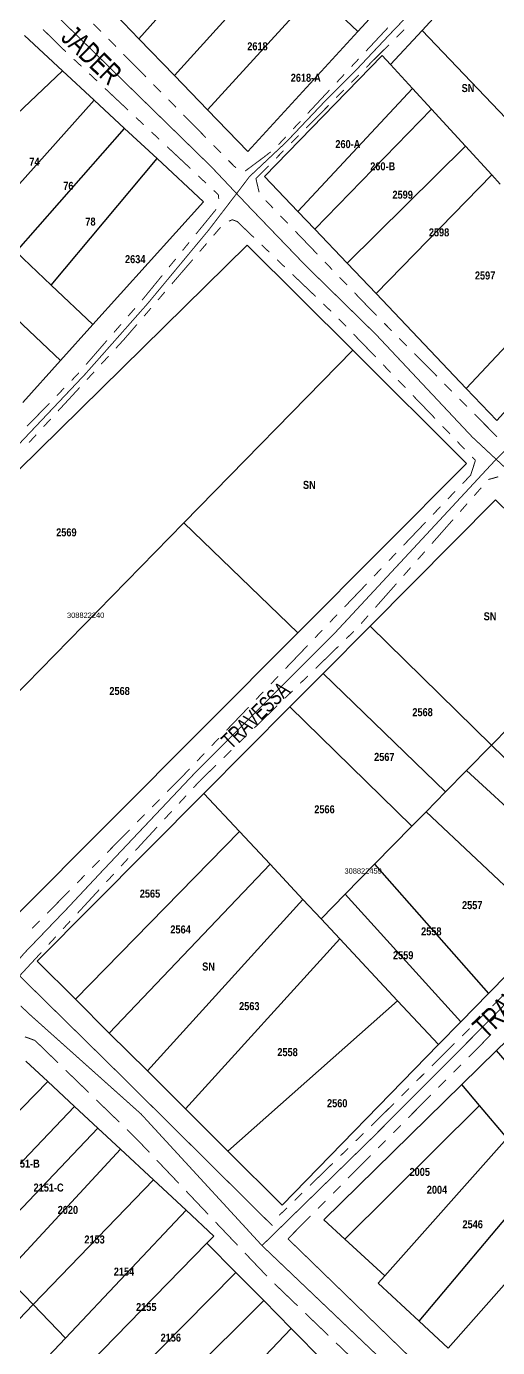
# Model space of a CAD drawing. Extents: x 204296 to 206006, y 4860262 to 4862155.
# Drawn here: x 205428.5 to 205516.9, y 4861076.1 to 4861323.7 of the extents above; entities that cross this region are included whole.
import ezdxf
from ezdxf.enums import TextEntityAlignment as Align

# ---------------------------------------------------------------- set-up
doc = ezdxf.new("R2010")
doc.units = 0
doc.header["$LTSCALE"] = 1.5
doc.header["$MEASUREMENT"] = 0
doc.linetypes.add('TRACO_25', pattern=[8, 3, -1, 1, -1, 1, -1])
for name, color, linetype in [('CD-MALHA-LOTES', 40, 'CONTINUOUS'), ('CD_TXT_QUADRA', 7, 'CONTINUOUS'), ('RU-QUADRAS', 6, 'CONTINUOUS'), ('SV-EIXO-RUA-N-PAV', 6, 'CONTINUOUS'), ('SV-EIXO-RUA-PAV', 20, 'CONTINUOUS'), ('SV-RUA-NAO-PAV-S-GUIA-C-GUIA', 7, 'CONTINUOUS'), ('SV-RUA-PAVIM-S-GUIA-C-GUIA', 7, 'CONTINUOUS'), ('SV-TXT-RUA-N-PAV-S-GUIA-C-GUIA', 7, 'CONTINUOUS'), ('Th_NmrPot', 1, 'CONTINUOUS')]:
    doc.layers.add(name, color=color, linetype=linetype)
doc.styles.add('ARIAL', font='ARIAL.TTF')
doc.styles.add('MONOTXT', font='ARIAL.TTF', dxfattribs={"height": 0.2})
doc.styles.get("Standard").update_dxf_attribs({"font": 'swisscbo.ttf'})

msp = doc.modelspace()

# ---------------------------------------------------------------- linework, layer by layer
at = {"layer": 'CD-MALHA-LOTES', "linetype": 'Continuous'}
for p, q in [((205469.17, 4861343.27), (205449.65, 4861321.35)), ((205521.2, 4861342.9), (205502.71, 4861322.93)), ((205476.23, 4861336.53), (205456.31, 4861314.46)), ((205490.66, 4861322.71), (205500.08, 4861332.98)), ((205482.79, 4861330.25), (205462.48, 4861308.07)), ((205490.66, 4861322.71), (205482.79, 4861330.25)), ((205443.87, 4861327.33), (205449.65, 4861321.35)), ((205435.31, 4861315.35), (205428.18, 4861321.97)), ((205470.05, 4861300.23), (205490.66, 4861322.71)), ((205502.71, 4861322.93), (205496.78, 4861316.52)), ((205502.71, 4861322.93), (205523.86, 4861300.79)), ((205449.65, 4861321.35), (205456.31, 4861314.46)), ((205495.23, 4861318.21), (205473.21, 4861295.58)), ((205496.78, 4861316.52), (205495.23, 4861318.21)), ((205413.07, 4861294.27), (205435.31, 4861315.35)), ((205441.23, 4861309.86), (205435.31, 4861315.35)), ((205456.31, 4861314.46), (205462.48, 4861308.07)), ((205496.78, 4861316.52), (205500.92, 4861312.02)), ((205479.44, 4861289.03), (205500.92, 4861312.02)), ((205500.92, 4861312.02), (205504.47, 4861308.17)), ((205420.78, 4861286.97), (205441.23, 4861309.86)), ((205446.92, 4861304.57), (205441.23, 4861309.86)), ((205462.48, 4861308.07), (205470.05, 4861300.23)), ((205482.61, 4861285.69), (205504.47, 4861308.17)), ((205504.47, 4861308.17), (205510.84, 4861301.24)), ((205426.61, 4861281.45), (205446.92, 4861304.57)), ((205453.03, 4861298.91), (205446.92, 4861304.57)), ((205488.69, 4861279.3), (205510.84, 4861301.24)), ((205510.84, 4861301.24), (205515.78, 4861295.88)), ((205433.19, 4861275.22), (205453.03, 4861298.91)), ((205461.74, 4861290.82), (205453.03, 4861298.91)), ((205473.21, 4861295.58), (205479.44, 4861289.03)), ((205494.11, 4861273.61), (205515.78, 4861295.88)), ((205515.78, 4861295.88), (205517.38, 4861294.15)), ((205441.02, 4861267.81), (205461.74, 4861290.82)), ((205434.94, 4861261.05), (205406.45, 4861288)), ((205479.44, 4861289.03), (205482.61, 4861285.69)), ((205482.61, 4861285.69), (205488.69, 4861279.3)), ((205384.44, 4861198.69), (205469.96, 4861282.72)), ((205469.96, 4861282.72), (205489.75, 4861263.01)), ((205426.61, 4861281.45), (205433.19, 4861275.22)), ((205488.69, 4861279.3), (205494.11, 4861273.61)), ((205511, 4861255.84), (205532, 4861278.26)), ((205433.19, 4861275.22), (205441.02, 4861267.81)), ((205494.11, 4861273.61), (205511, 4861255.84)), ((205516.73, 4861249.82), (205537.29, 4861272.51)), ((205434.94, 4861261.05), (205441.02, 4861267.81)), ((205489.75, 4861263.01), (205458.05, 4861230.64)), ((205511.05, 4861241.79), (205489.75, 4861263.01)), ((205427.89, 4861253.23), (205434.94, 4861261.05)), ((205511, 4861255.84), (205516.73, 4861249.82)), ((205479.41, 4861210.06), (205511.05, 4861241.79)), ((205516.49, 4861234.97), (205492.97, 4861211.29)), ((205539.04, 4861212.78), (205516.49, 4861234.97)), ((205458.05, 4861230.64), (205405.87, 4861177.35)), ((205458.05, 4861230.64), (205479.41, 4861210.06)), ((205492.97, 4861211.29), (205484.15, 4861202.42)), ((205492.97, 4861211.29), (205515.74, 4861189.02)), ((205515.74, 4861189.02), (205539.04, 4861212.78)), ((205426.41, 4861156.9), (205479.41, 4861210.06)), ((205484.15, 4861202.42), (205477.95, 4861196.18)), ((205484.15, 4861202.42), (205507.11, 4861180.23)), ((205477.95, 4861196.18), (205461.81, 4861179.93)), ((205477.95, 4861196.18), (205500.82, 4861173.82)), ((205511.04, 4861184.23), (205515.74, 4861189.02)), ((205520.23, 4861184.63), (205515.74, 4861189.02)), ((205507.11, 4861180.23), (205511.04, 4861184.23)), ((205511.04, 4861184.23), (205534.72, 4861162.48)), ((205461.81, 4861179.93), (205430.59, 4861148.51)), ((205461.81, 4861179.93), (205468.48, 4861172.8)), ((205503.46, 4861176.51), (205507.11, 4861180.23)), ((205500.82, 4861173.82), (205503.46, 4861176.51)), ((205503.46, 4861176.51), (205526.89, 4861154.46)), ((205493.81, 4861166.67), (205500.82, 4861173.82)), ((205437.74, 4861141.39), (205468.48, 4861172.8)), ((205468.48, 4861172.8), (205474.22, 4861166.67)), ((205444.09, 4861135.06), (205474.22, 4861166.67)), ((205474.22, 4861166.67), (205480.37, 4861160.09)), ((205488.33, 4861161.08), (205493.81, 4861166.67)), ((205493.81, 4861166.67), (205515.19, 4861142.48)), ((205483.78, 4861156.45), (205488.33, 4861161.08)), ((205488.33, 4861161.08), (205509.97, 4861137.14)), ((205451.22, 4861127.96), (205480.37, 4861160.09)), ((205480.37, 4861160.09), (205483.78, 4861156.45)), ((205487.3, 4861152.69), (205483.78, 4861156.45)), ((205515.19, 4861142.48), (205526.89, 4861154.46)), ((205458.34, 4861120.87), (205487.3, 4861152.69)), ((205498.14, 4861141.09), (205487.3, 4861152.69)), ((205430.59, 4861148.51), (205437.74, 4861141.39)), ((205437.74, 4861141.39), (205444.09, 4861135.06)), ((205466.32, 4861112.92), (205498.14, 4861141.09)), ((205505.82, 4861132.88), (205498.14, 4861141.09)), ((205509.97, 4861137.14), (205515.19, 4861142.48)), ((205524.04, 4861138.98), (205516.7, 4861131.8)), ((205505.82, 4861132.88), (205509.97, 4861137.14)), ((205444.09, 4861135.06), (205451.22, 4861127.96)), ((205476.46, 4861102.82), (205505.82, 4861132.88)), ((205516.7, 4861131.8), (205510.17, 4861125.41)), ((205534.49, 4861111.08), (205516.7, 4861131.8)), ((205432.57, 4861125.98), (205428.47, 4861129.79)), ((205451.22, 4861127.96), (205458.34, 4861120.87)), ((205413.7, 4861106.69), (205432.57, 4861125.98)), ((205437.58, 4861121.31), (205432.57, 4861125.98)), ((205510.17, 4861125.41), (205484.28, 4861100.07)), ((205513.49, 4861121.49), (205510.17, 4861125.41)), ((205437.58, 4861121.31), (205418.68, 4861101.45)), ((205441.95, 4861117.25), (205437.58, 4861121.31)), ((205488.23, 4861096.43), (205513.49, 4861121.49)), ((205518.68, 4861115.37), (205513.49, 4861121.49)), ((205458.34, 4861120.87), (205466.32, 4861112.92)), ((205422.8, 4861097.11), (205441.95, 4861117.25)), ((205446.2, 4861113.29), (205441.95, 4861117.25)), ((205495.72, 4861089.56), (205518.68, 4861115.37)), ((205446.2, 4861113.29), (205427.09, 4861092.59)), ((205452.39, 4861107.54), (205446.2, 4861113.29)), ((205466.32, 4861112.92), (205476.46, 4861102.82)), ((205429.81, 4861084.16), (205452.39, 4861107.54)), ((205458.49, 4861101.87), (205452.39, 4861107.54)), ((205502.17, 4861081.05), (205524.87, 4861108.07)), ((205435.87, 4861077.89), (205458.49, 4861101.87)), ((205458.49, 4861101.87), (205463.71, 4861097)), ((205507.64, 4861075.98), (205530.26, 4861101.71)), ((205484.28, 4861100.07), (205488.23, 4861096.43)), ((205463.71, 4861097), (205462.4, 4861095.66)), ((205462.4, 4861095.66), (205436.16, 4861068.84)), ((205467.82, 4861090.19), (205462.4, 4861095.66)), ((205488.23, 4861096.43), (205495.72, 4861089.56)), ((205429.81, 4861084.16), (205424.44, 4861089.72)), ((205467.82, 4861090.19), (205434.13, 4861056.13)), ((205473.05, 4861084.92), (205467.82, 4861090.19)), ((205495.72, 4861089.56), (205494.49, 4861088.18)), ((205494.49, 4861088.18), (205502.17, 4861081.05)), ((205402.3, 4861055.69), (205429.81, 4861084.16)), ((205429.81, 4861084.16), (205435.87, 4861077.89)), ((205473.05, 4861084.92), (205438.92, 4861051.09)), ((205478.2, 4861079.72), (205473.05, 4861084.92)), ((205478.2, 4861079.72), (205444.83, 4861044.86)), ((205484.39, 4861073.47), (205478.2, 4861079.72)), ((205502.17, 4861081.05), (205507.64, 4861075.98)), ((205435.87, 4861077.89), (205431.5, 4861073.26))]:
    msp.add_line(p, q, dxfattribs=at)
at = {"layer": 'RU-QUADRAS', "linetype": 'Continuous', "const_width": 0.01}
for points in [[(205473.21, 4861295.58), (205495.23, 4861318.21), (205496.78, 4861316.52), (205502.71, 4861322.93), (205521.2, 4861342.9), (205527.46, 4861349.67), (205532.7, 4861355.34), (205537.49, 4861360.51), (205542.56, 4861365.99), (205557.51, 4861382.14), (205599.66, 4861341.37), (205588.44, 4861328.99), (205562.05, 4861299.86), (205549.94, 4861286.48), (205543.9, 4861279.82), (205537.29, 4861272.51), (205516.73, 4861249.82), (205511, 4861255.84), (205494.11, 4861273.61), (205488.69, 4861279.3), (205482.61, 4861285.69), (205479.44, 4861289.03), (205473.21, 4861295.58)], [(205384.44, 4861198.69), (205469.96, 4861282.72), (205489.75, 4861263.01), (205511.05, 4861241.79), (205479.41, 4861210.06), (205426.41, 4861156.9), (205405.87, 4861177.35), (205384.44, 4861198.69)]]:
    msp.add_lwpolyline(points, close=True, dxfattribs=at)
for points in [[(205500.08, 4861332.98), (205490.66, 4861322.71), (205470.05, 4861300.23), (205462.48, 4861308.07), (205456.31, 4861314.46), (205449.65, 4861321.35), (205443.87, 4861327.33)], [(205428.18, 4861321.97), (205435.31, 4861315.35), (205441.23, 4861309.86), (205446.92, 4861304.57), (205453.03, 4861298.91), (205461.74, 4861290.82), (205441.02, 4861267.81), (205434.94, 4861261.05), (205427.89, 4861253.23)], [(205526.89, 4861154.46), (205515.19, 4861142.48), (205509.97, 4861137.14), (205505.82, 4861132.88), (205476.46, 4861102.82), (205466.32, 4861112.92), (205458.34, 4861120.87), (205451.22, 4861127.96), (205444.09, 4861135.06), (205437.74, 4861141.39), (205430.59, 4861148.51), (205430.59, 4861148.51), (205461.81, 4861179.93), (205477.95, 4861196.18), (205484.15, 4861202.42), (205492.97, 4861211.29), (205516.49, 4861234.97), (205539.04, 4861212.78)], [(205507.64, 4861075.98), (205502.17, 4861081.05), (205494.49, 4861088.18), (205495.72, 4861089.56), (205488.23, 4861096.43), (205484.28, 4861100.07), (205484.28, 4861100.07), (205510.17, 4861125.41), (205516.7, 4861131.8), (205524.04, 4861138.98)], [(205428.47, 4861129.79), (205432.57, 4861125.98), (205437.58, 4861121.31), (205441.95, 4861117.25), (205446.2, 4861113.29), (205452.39, 4861107.54), (205458.49, 4861101.87), (205463.71, 4861097), (205462.4, 4861095.66), (205467.82, 4861090.19), (205473.05, 4861084.92), (205478.2, 4861079.72), (205484.39, 4861073.47)]]:
    msp.add_lwpolyline(points, dxfattribs=at)
at = {"layer": 'SV-EIXO-RUA-N-PAV', "const_width": 0.18, "flags": 128}
for points in [[(205551.4, 4861383.81), (205541.46, 4861372.55), (205527.99, 4861355.77), (205515.04, 4861341.16), (205505.89, 4861331.81), (205497.08, 4861322.64), (205490.86, 4861316.04), (205485.03, 4861310.21), (205477.29, 4861302.05), (205470.36, 4861295.53), (205467.95, 4861292.36), (205462.75, 4861285.57), (205451.27, 4861271.74), (205439.58, 4861258.54), (205420.75, 4861238.63)], [(205564.03, 4861190.08), (205561.88, 4861193.76), (205553.08, 4861204.75), (205543.18, 4861215.75), (205533.12, 4861226.16), (205521.02, 4861238.45), (205516.6, 4861242.57), (205512.12, 4861246.75), (205494.1, 4861265.93), (205480.91, 4861278.85), (205470.62, 4861289.54), (205467.95, 4861292.36), (205463.27, 4861297.32), (205445.52, 4861314.65), (205435.56, 4861324.39), (205417.67, 4861342.29)], [(205423.37, 4861144.49), (205428.18, 4861150.06), (205436.28, 4861158.49), (205442.44, 4861165.07), (205460.36, 4861184.03), (205486.57, 4861210.24), (205505.12, 4861230.2), (205516.6, 4861242.57), (205525.15, 4861250.92), (205539.27, 4861267.68), (205560.18, 4861292.07), (205578.02, 4861312.43), (205600.05, 4861336.69)], [(205472.71, 4861095.23), (205493.33, 4861115.38), (205513.97, 4861136.09), (205532.59, 4861154.97), (205546.18, 4861170.15), (205556.23, 4861180.83), (205562.67, 4861188.44), (205564.03, 4861190.08), (205574.97, 4861201.78), (205588.9, 4861215.82), (205601.31, 4861228.64), (205632.25, 4861258.48), (205652.33, 4861282.32)]]:
    msp.add_lwpolyline(points, dxfattribs=at)
at = {"layer": 'SV-EIXO-RUA-PAV', "const_width": 0.18, "flags": 128}
msp.add_lwpolyline([(205682.12, 4860888.46), (205650.6, 4860919.98), (205635.17, 4860934.52), (205616.22, 4860953.04), (205596.38, 4860974.86), (205585.37, 4860985.65), (205566.86, 4861003.28), (205539.97, 4861029.29), (205538.94, 4861030.35), (205505.15, 4861064.33), (205472.71, 4861095.23), (205450.05, 4861119.87), (205429.34, 4861138.38), (205427.48, 4861140.13)], dxfattribs=at)
at = {"layer": 'SV-RUA-NAO-PAV-S-GUIA-C-GUIA', "linetype": 'TRACO_25', "const_width": 0.18, "flags": 128}
for points in [[(205441.11, 4861324.17), (205442.52, 4861322.75)], [(205431.66, 4861323.12), (205434.51, 4861320.32)], [(205492.21, 4861319.06), (205496.31, 4861323.44)], [(205499.34, 4861323.07), (205497.93, 4861321.66)], [(205434.51, 4861320.32), (205435.21, 4861319.63)], [(205435.21, 4861319.63), (205435.95, 4861318.93)], [(205443.92, 4861321.33), (205445.33, 4861319.9)], [(205496.51, 4861320.25), (205492.97, 4861316.72)], [(205437.41, 4861317.56), (205438.87, 4861316.2)], [(205446.73, 4861318.48), (205450.95, 4861314.22)], [(205489.47, 4861316.14), (205490.84, 4861317.6)], [(205492.97, 4861316.72), (205492.71, 4861316.45)], [(205440.33, 4861314.83), (205441.79, 4861313.46)], [(205486.74, 4861313.22), (205488.11, 4861314.68)], [(205490.86, 4861314.59), (205489.45, 4861313.17)], [(205492.71, 4861316.45), (205492.27, 4861316.01)], [(205443.25, 4861312.09), (205447.62, 4861307.99)], [(205452.36, 4861312.79), (205453.77, 4861311.37)], [(205481.27, 4861307.37), (205485.37, 4861311.76)], [(205488.04, 4861311.75), (205486.63, 4861310.33)], [(205455.17, 4861309.95), (205456.58, 4861308.53)], [(205457.98, 4861307.11), (205462.2, 4861302.84)], [(205485.22, 4861308.91), (205480.99, 4861304.65)], [(205449.08, 4861306.62), (205450.54, 4861305.25)], [(205478.54, 4861304.45), (205479.91, 4861305.91)], [(205452, 4861303.89), (205453.46, 4861302.52)], [(205475.81, 4861301.53), (205477.17, 4861302.99)], [(205479.58, 4861303.24), (205478.17, 4861301.82)], [(205454.92, 4861301.15), (205459.3, 4861297.05)], [(205463.61, 4861301.42), (205465.02, 4861299.99)], [(205473.09, 4861299.2), (205474.35, 4861300.18)], [(205476.76, 4861300.4), (205475.36, 4861298.98)], [(205466.42, 4861298.57), (205467.13, 4861297.86)], [(205467.13, 4861297.86), (205467.5, 4861297.48)], [(205467.5, 4861297.48), (205467.86, 4861297.19)], [(205469.55, 4861296.57), (205472.76, 4861298.96)], [(205473.95, 4861297.56), (205471.83, 4861295.43)], [(205472.76, 4861298.96), (205473.09, 4861299.2)], [(205460.76, 4861295.68), (205462.21, 4861294.31)], [(205471.83, 4861295.43), (205471.57, 4861295.16)], [(205471.57, 4861295.16), (205472.17, 4861292.61)], [(205463.67, 4861292.94), (205464.4, 4861292.26)], [(205464.4, 4861292.26), (205464.55, 4861292.12)], [(205464.55, 4861292.12), (205464.6, 4861291.32)], [(205473.39, 4861291.08), (205474.78, 4861289.64)], [(205464.11, 4861289.4), (205460.34, 4861284.78)], [(205464.12, 4861289.43), (205464.11, 4861289.4)], [(205466.51, 4861287.19), (205467.15, 4861287.45)], [(205467.15, 4861287.45), (205467.44, 4861287.35)], [(205467.44, 4861287.35), (205468.05, 4861287.13)], [(205468.05, 4861287.13), (205471.2, 4861284.12)], [(205476.16, 4861288.2), (205477.55, 4861286.76)], [(205463.64, 4861284.52), (205464.95, 4861286.04)], [(205478.94, 4861285.32), (205483.1, 4861280.99)], [(205459.07, 4861283.23), (205457.81, 4861281.68)], [(205461.03, 4861281.49), (205462.34, 4861283.01)], [(205472.65, 4861282.74), (205474.09, 4861281.36)], [(205456.55, 4861280.13), (205455.28, 4861278.58)], [(205455.81, 4861275.43), (205459.73, 4861279.98)], [(205475.54, 4861279.97), (205476.98, 4861278.59)], [(205484.49, 4861279.55), (205485.87, 4861278.11)], [(205478.43, 4861277.21), (205482.77, 4861273.07)], [(205454.02, 4861277.03), (205450.86, 4861273.15)], [(205487.26, 4861276.67), (205488.65, 4861275.23)], [(205450.36, 4861272.55), (205450.22, 4861272.38)], [(205450.86, 4861273.15), (205450.36, 4861272.55)], [(205453.2, 4861272.4), (205454.5, 4861273.92)], [(205490.04, 4861273.79), (205492.81, 4861270.91)], [(205448.91, 4861270.87), (205447.59, 4861269.37)], [(205450.59, 4861269.37), (205451.89, 4861270.88)], [(205484.21, 4861271.68), (205485.66, 4861270.3)], [(205492.81, 4861270.91), (205493.14, 4861270.57)], [(205493.14, 4861270.57), (205494.21, 4861269.49)], [(205446.28, 4861267.86), (205444.97, 4861266.35)], [(205446.92, 4861265.12), (205449.28, 4861267.85)], [(205487.09, 4861268.9), (205488.48, 4861267.47)], [(205495.62, 4861268.07), (205497.03, 4861266.65)], [(205443.65, 4861264.84), (205439.72, 4861260.31)], [(205445.3, 4861263.36), (205446.66, 4861264.83)], [(205446.66, 4861264.83), (205446.92, 4861265.12)], [(205489.87, 4861266.03), (205494.04, 4861261.72)], [(205498.44, 4861265.23), (205499.85, 4861263.81)], [(205501.26, 4861262.39), (205505.49, 4861258.14)], [(205442.59, 4861260.42), (205443.95, 4861261.89)], [(205495.43, 4861260.28), (205496.82, 4861258.84)], [(205438.08, 4861258.44), (205437.03, 4861257.35)], [(205438.4, 4861258.8), (205438.08, 4861258.44)], [(205439.88, 4861257.48), (205441.24, 4861258.95)], [(205498.21, 4861257.4), (205499.6, 4861255.97)], [(205435.63, 4861255.92), (205434.24, 4861254.48)], [(205434.46, 4861251.6), (205438.53, 4861256.01)], [(205506.9, 4861256.72), (205508.31, 4861255.3)], [(205432.85, 4861253.05), (205428.66, 4861248.75)], [(205500.99, 4861254.53), (205501.69, 4861253.81)], [(205501.69, 4861253.81), (205502.35, 4861253.13)], [(205502.35, 4861253.13), (205505.16, 4861250.21)], [(205509.72, 4861253.88), (205511.13, 4861252.46)], [(205431.75, 4861248.66), (205433.11, 4861250.13)], [(205512.54, 4861251.04), (205516.77, 4861246.79)], [(205506.55, 4861248.77), (205507.93, 4861247.33)], [(205429.04, 4861245.71), (205430.4, 4861247.18)], [(205509.32, 4861245.89), (205510.71, 4861244.45)], [(205512.1, 4861243.01), (205512.72, 4861242.36)], [(205512.07, 4861240.36), (205511.83, 4861239.6)], [(205512.72, 4861242.36), (205512.07, 4861240.36)], [(205511.2, 4861238.94), (205510.31, 4861238.01)], [(205511.69, 4861239.45), (205511.2, 4861238.94)], [(205511.83, 4861239.6), (205511.69, 4861239.45)], [(205515.15, 4861238.75), (205515.17, 4861238.78)], [(205515.17, 4861238.78), (205516.1, 4861239.04)], [(205516.1, 4861239.04), (205516.98, 4861239.29)], [(205508.92, 4861236.57), (205507.54, 4861235.12)], [(205512.5, 4861235.75), (205513.82, 4861237.25)], [(205506.16, 4861233.68), (205504.77, 4861232.23)], [(205509.85, 4861232.75), (205511.17, 4861234.25)], [(205503.39, 4861230.79), (205499.24, 4861226.45)], [(205504.55, 4861226.76), (205508.52, 4861231.26)], [(205501.9, 4861223.77), (205503.22, 4861225.26)], [(205497.86, 4861225.01), (205496.47, 4861223.56)], [(205495.09, 4861222.12), (205493.71, 4861220.67)], [(205499.25, 4861220.77), (205500.57, 4861222.27)], [(205492.33, 4861219.23), (205488.18, 4861214.89)], [(205493.95, 4861214.78), (205497.92, 4861219.27)], [(205486.79, 4861213.45), (205485.41, 4861212.01)], [(205491.3, 4861211.78), (205492.62, 4861213.28)], [(205484.03, 4861210.56), (205482.64, 4861209.12)], [(205488.49, 4861208.94), (205489.92, 4861210.33)], [(205481.26, 4861207.67), (205477.11, 4861203.34)], [(205482.75, 4861203.36), (205487.05, 4861207.54)], [(205475.73, 4861201.89), (205474.35, 4861200.45)], [(205479.88, 4861200.58), (205481.31, 4861201.97)], [(205472.96, 4861199), (205471.58, 4861197.56)], [(205477.01, 4861197.79), (205478.44, 4861199.18)], [(205470.2, 4861196.11), (205466.05, 4861191.78)], [(205471.27, 4861192.22), (205475.57, 4861196.4)], [(205468.4, 4861189.43), (205469.83, 4861190.83)], [(205464.66, 4861190.33), (205463.28, 4861188.89)], [(205465.53, 4861186.65), (205466.96, 4861188.04)], [(205461.9, 4861187.45), (205460.52, 4861186)], [(205457.78, 4861183.14), (205454.94, 4861180.27)], [(205458.44, 4861183.83), (205457.78, 4861183.14)], [(205459.13, 4861184.56), (205458.44, 4861183.83)], [(205461.03, 4861182.28), (205464.09, 4861185.25)], [(205459.85, 4861181.01), (205460.53, 4861181.74)], [(205460.53, 4861181.74), (205461.03, 4861182.28)], [(205453.53, 4861178.84), (205452.13, 4861177.42)], [(205457.14, 4861178.07), (205458.5, 4861179.54)], [(205450.72, 4861176), (205449.31, 4861174.58)], [(205454.42, 4861175.14), (205455.78, 4861176.6)], [(205447.91, 4861173.15), (205443.69, 4861168.88)], [(205448.99, 4861169.26), (205453.06, 4861173.67)], [(205442.29, 4861167.46), (205440.88, 4861166.04)], [(205446.28, 4861166.32), (205447.63, 4861167.79)], [(205439.47, 4861164.62), (205438.07, 4861163.19)], [(205443.56, 4861163.39), (205444.92, 4861164.86)], [(205436.66, 4861161.77), (205432.45, 4861157.5)], [(205438.13, 4861157.51), (205442.2, 4861161.92)], [(205431.04, 4861156.08), (205429.63, 4861154.66)], [(205435.41, 4861154.58), (205436.77, 4861156.05)], [(205432.7, 4861151.64), (205434.06, 4861153.11)], [(205427.27, 4861145.77), (205431.34, 4861150.17)], [(205520.17, 4861144.36), (205515.91, 4861140.14)], [(205514.49, 4861138.73), (205513.07, 4861137.33)], [(205430.15, 4861133.67), (205428.27, 4861134.35)], [(205511.64, 4861135.92), (205510.22, 4861134.51)], [(205514.08, 4861133.19), (205515.64, 4861134.8)], [(205508.8, 4861133.11), (205504.54, 4861128.88)], [(205511.43, 4861130.53), (205513.54, 4861132.65)], [(205513.54, 4861132.65), (205514.08, 4861133.19)], [(205508.6, 4861127.69), (205510.02, 4861129.11)], [(205503.12, 4861127.48), (205501.7, 4861126.07)], [(205505.78, 4861124.86), (205507.19, 4861126.28)], [(205500.27, 4861124.66), (205498.85, 4861123.26)], [(205497.43, 4861121.85), (205494.59, 4861119.03)], [(205500.14, 4861119.19), (205504.37, 4861123.44)], [(205494.59, 4861119.03), (205494.04, 4861118.49)], [(205491.73, 4861116.24), (205490.29, 4861114.85)], [(205494.04, 4861118.49), (205493.16, 4861117.64)], [(205497.32, 4861116.35), (205498.73, 4861117.77)], [(205494.5, 4861113.52), (205495.91, 4861114.93)], [(205488.86, 4861113.45), (205487.43, 4861112.06)], [(205488.85, 4861107.85), (205493.09, 4861112.1)], [(205485.99, 4861110.66), (205483.12, 4861107.87)], [(205482.41, 4861107.18), (205481.69, 4861106.48)], [(205483.12, 4861107.87), (205482.41, 4861107.18)], [(205486.03, 4861105.01), (205487.44, 4861106.43)], [(205480.26, 4861105.09), (205478.82, 4861103.69)], [(205477.39, 4861102.3), (205475.95, 4861100.9)], [(205483.21, 4861102.18), (205484.62, 4861103.59)], [(205477.57, 4861096.5), (205481.8, 4861100.76)]]:
    msp.add_lwpolyline(points, dxfattribs=at)
at = {"layer": 'SV-RUA-PAVIM-S-GUIA-C-GUIA', "const_width": 0.18, "flags": 128}
for points in [[(205427.27, 4861145.77), (205445.25, 4861128.1), (205466.15, 4861107.39), (205474.68, 4861098.94)], [(205430.15, 4861133.67), (205434.46, 4861129.49)], [(205435.9, 4861128.1), (205440.21, 4861123.93)], [(205441.65, 4861122.53), (205445.96, 4861118.36)], [(205447.39, 4861116.97), (205448.83, 4861115.58)], [(205448.83, 4861115.58), (205449.23, 4861115.18)], [(205449.23, 4861115.18), (205451.6, 4861112.69)], [(205452.98, 4861111.24), (205456.42, 4861107.62)], [(205456.42, 4861107.62), (205456.51, 4861107.52)], [(205456.51, 4861107.52), (205457.11, 4861106.89)], [(205458.49, 4861105.44), (205462.62, 4861101.09)], [(205463.99, 4861099.64), (205468.13, 4861095.29)], [(205477.57, 4861096.5), (205505.47, 4861069.45), (205535.03, 4861038.7)], [(205469.5, 4861093.84), (205473.64, 4861089.49)], [(205475.06, 4861088.08), (205479.39, 4861083.93)], [(205480.83, 4861082.54), (205485.16, 4861078.39)], [(205486.6, 4861077), (205490.93, 4861072.85)]]:
    msp.add_lwpolyline(points, dxfattribs=at)

# ---------------------------------------------------------------- texts
at = {"layer": 'CD_TXT_QUADRA', "linetype": 'Continuous', "style": 'MONOTXT'}
for s, p in [('308822240', (205436.16, 4861212.84)), ('308822459', (205488.17, 4861164.92))]:
    msp.add_text(s, height=1, rotation=0.1, dxfattribs=at).set_placement(p)
at = {"layer": 'SV-TXT-RUA-N-PAV-S-GUIA-C-GUIA', "style": 'ARIAL', "width": 0.7}
for s, height, rotation, p in [('JADER', 4, 316, (205434.81, 4861321.33)), ('TRAVESSA', 3, 44, (205466.89, 4861188.1)), ('TRAVESSA', 4, 44, (205514.63, 4861133.85))]:
    msp.add_text(s, height=height, rotation=rotation, dxfattribs=at).set_placement(p)
at = {"layer": 'Th_NmrPot', "color": 1}
for s, p in [('2618', (205469.95, 4861319.96)), ('2618-A', (205478.1, 4861314.06)), ('SN', (205510.13, 4861312.13)), ('260-A', (205486.46, 4861301.63)), ('74', (205429.1, 4861298.32)), ('260-B', (205493, 4861297.47)), ('76', (205435.46, 4861293.81)), ('2599', (205497.17, 4861292.15)), ('78', (205439.6, 4861287.11)), ('2598', (205503.99, 4861285.09)), ('2634', (205447.03, 4861280.07)), ('2597', (205512.62, 4861277.01)), ('SN', (205480.39, 4861237.77)), ('2569', (205434.13, 4861228.88)), ('SN', (205514.27, 4861213.15)), ('2568', (205444.1, 4861199.15)), ('2568', (205500.9, 4861195.18)), ('2567', (205493.73, 4861186.8)), ('2566', (205482.51, 4861176.98)), ('2565', (205449.8, 4861161.18)), ('2557', (205510.21, 4861159.02)), ('2564', (205455.53, 4861154.47)), ('2558', (205502.54, 4861154.11)), ('2559', (205497.27, 4861149.64)), ('SN', (205461.5, 4861147.52)), ('2563', (205468.42, 4861140.1)), ('2558', (205475.59, 4861131.48)), ('2560', (205484.9, 4861121.9)), ('2151-B', (205425.42, 4861110.59)), ('2005', (205500.37, 4861109.03)), ('2151-C', (205429.89, 4861106.1)), ('2004', (205503.6, 4861105.69)), ('2020', (205434.41, 4861101.91)), ('2546', (205510.29, 4861099.22)), ('2153', (205439.41, 4861096.37)), ('2154', (205444.93, 4861090.35)), ('2155', (205449.11, 4861083.72)), ('2156', (205453.7, 4861077.98))]:
    msp.add_text(s, height=1.5, dxfattribs=at).set_placement(p, align=Align.MIDDLE_LEFT)

doc.saveas('drawing.dxf')
